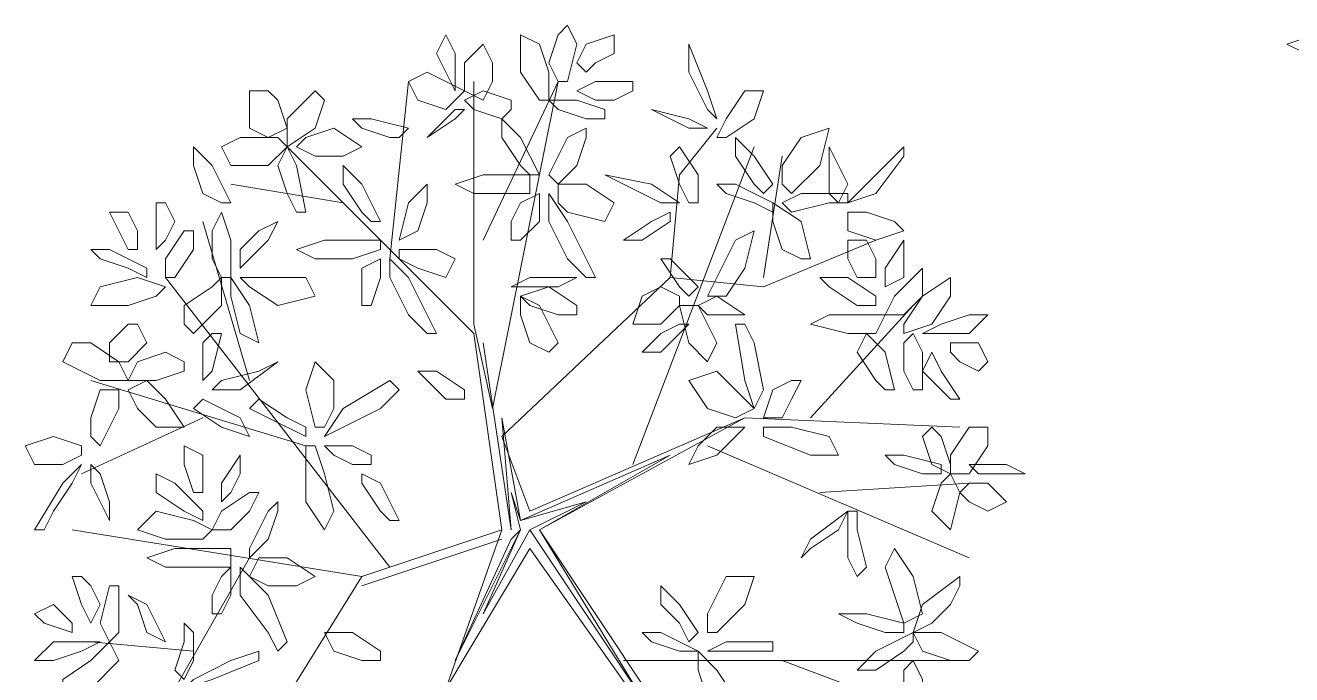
# Model space of a CAD drawing. Header units: millimetres. Extents: x 2576 to 2719, y 1757 to 1977.
# Drawn here: x 2658.679 to 2662.505, y 1817.991 to 1819.954 of the extents above; entities that cross this region are included whole.
import ezdxf

# ---------------------------------------------------------------- set-up
doc = ezdxf.new("R2010")
doc.units = ezdxf.units.MM
doc.layers.add('PDF_0', color=7, linetype='Continuous')

msp = doc.modelspace()

# ---------------------------------------------------------------- linework, layer by layer
at = {"layer": 'PDF_0', "lineweight": 9}
for points in [[(2660.2601, 1819.841), (2660.2884, 1819.9257), (2660.3166, 1819.954), (2660.3448, 1819.8975), (2660.3166, 1819.7845), (2660.2884, 1819.7845)], [(2659.9777, 1819.7563), (2659.9777, 1819.7845), (2659.9777, 1819.8692), (2659.9495, 1819.9257), (2659.9212, 1819.8692), (2659.9495, 1819.8128)], [(2660.2601, 1819.728), (2660.2319, 1819.728), (2660.1754, 1819.8128), (2660.1754, 1819.9257), (2660.2319, 1819.8975), (2660.2601, 1819.8128)], [(2660.3731, 1819.8128), (2660.3448, 1819.841), (2660.3731, 1819.8975), (2660.4578, 1819.9257), (2660.4578, 1819.8692), (2660.4013, 1819.841)], [(2662.6887, 1819.8692), (2662.6605, 1819.9257), (2662.5758, 1819.9257), (2662.491, 1819.8975), (2662.5475, 1819.8692), (2662.6322, 1819.8692)], [(2660.0624, 1819.728), (2660.006, 1819.7563), (2660.006, 1819.841), (2660.0624, 1819.8975), (2660.0907, 1819.841), (2660.0907, 1819.7845)], [(2660.6837, 1819.8128), (2660.7402, 1819.6998), (2660.7684, 1819.6716), (2660.7402, 1819.7563), (2660.6837, 1819.8975), (2660.6837, 1819.8692)], [(2659.9495, 1819.6998), (2659.8648, 1819.728), (2659.8365, 1819.7845), (2659.893, 1819.8128), (2660.006, 1819.7563), (2659.9777, 1819.728)], [(2659.4412, 1819.728), (2659.4694, 1819.6433), (2659.4129, 1819.6151), (2659.3564, 1819.6433), (2659.3564, 1819.7563), (2659.4129, 1819.7563)], [(2659.5541, 1819.7563), (2659.5824, 1819.728), (2659.5541, 1819.6433), (2659.4694, 1819.5868), (2659.4694, 1819.6716), (2659.5259, 1819.728)], [(2660.1189, 1819.6716), (2660.0342, 1819.6998), (2660.006, 1819.728), (2660.0624, 1819.7563), (2660.1472, 1819.728), (2660.1472, 1819.6998)], [(2660.4578, 1819.728), (2660.4013, 1819.728), (2660.3448, 1819.7563), (2660.4013, 1819.7845), (2660.5143, 1819.7845), (2660.5143, 1819.7563)], [(2660.7684, 1819.6151), (2660.7967, 1819.6151), (2660.8814, 1819.6716), (2660.9096, 1819.7563), (2660.8531, 1819.7563), (2660.7967, 1819.6716)], [(2660.3731, 1819.6716), (2660.2884, 1819.6998), (2660.2601, 1819.728), (2660.3448, 1819.728), (2660.4296, 1819.6998), (2660.4296, 1819.6716)], [(2659.9212, 1819.6433), (2659.893, 1819.6151), (2659.9777, 1819.6716), (2660.006, 1819.6998), (2659.9777, 1819.6998)], [(2660.6272, 1819.6716), (2660.5708, 1819.6998), (2660.6837, 1819.6716), (2660.7402, 1819.6433), (2660.6837, 1819.6433)], [(2659.4976, 1819.5868), (2659.5259, 1819.6151), (2659.6106, 1819.6433), (2659.6953, 1819.5868), (2659.6388, 1819.5586), (2659.5541, 1819.5586)], [(2659.78, 1819.6151), (2659.6953, 1819.6433), (2659.6671, 1819.6716), (2659.7236, 1819.6716), (2659.8365, 1819.6433), (2659.8083, 1819.6151)], [(2660.1754, 1819.5304), (2660.1189, 1819.6151), (2660.1189, 1819.6716), (2660.1754, 1819.6151), (2660.2319, 1819.5021), (2660.2036, 1819.5021)], [(2660.3448, 1819.5304), (2660.3731, 1819.6151), (2660.3731, 1819.6433), (2660.3166, 1819.6151), (2660.2601, 1819.5021), (2660.2884, 1819.4739)], [(2660.9661, 1819.4739), (2660.9943, 1819.4457), (2661.0791, 1819.5304), (2661.1073, 1819.6433), (2661.0226, 1819.6151), (2660.9661, 1819.5304)], [(2659.3282, 1819.6151), (2659.4412, 1819.6151), (2659.4694, 1819.5868), (2659.4129, 1819.5304), (2659.3, 1819.5304), (2659.2717, 1819.5868)], [(2660.8814, 1819.4739), (2660.8249, 1819.5586), (2660.8249, 1819.6151), (2660.8814, 1819.5586), (2660.9379, 1819.4739), (2660.9096, 1819.4457)], [(2659.2152, 1819.4457), (2659.187, 1819.5304), (2659.187, 1819.5868), (2659.2435, 1819.5304), (2659.3, 1819.4174), (2659.2717, 1819.4174)], [(2659.4694, 1819.4457), (2659.4412, 1819.5304), (2659.4694, 1819.5868), (2659.4976, 1819.5304), (2659.5259, 1819.3892), (2659.4976, 1819.3892)], [(2660.6837, 1819.4174), (2660.7119, 1819.4174), (2660.7119, 1819.5021), (2660.6555, 1819.5868), (2660.6272, 1819.5586), (2660.6555, 1819.4739)], [(2661.1073, 1819.5304), (2661.1073, 1819.5868), (2661.1638, 1819.4739), (2661.1355, 1819.4174), (2661.1073, 1819.4457)], [(2661.2767, 1819.5304), (2661.192, 1819.4457), (2661.1638, 1819.4174), (2661.2485, 1819.4457), (2661.3332, 1819.5586), (2661.3332, 1819.5868)], [(2659.6953, 1819.3892), (2659.6388, 1819.4739), (2659.6388, 1819.5304), (2659.6953, 1819.4739), (2659.7518, 1819.3609), (2659.7236, 1819.3609)], [(2660.1472, 1819.4457), (2660.0342, 1819.4457), (2659.9777, 1819.4739), (2660.0624, 1819.5021), (2660.2036, 1819.5021), (2660.2036, 1819.4457)], [(2660.486, 1819.4739), (2660.4296, 1819.5021), (2660.5708, 1819.4739), (2660.6555, 1819.4174), (2660.599, 1819.4174)], [(2659.8648, 1819.3327), (2659.8083, 1819.3045), (2659.8365, 1819.4174), (2659.893, 1819.4739), (2659.893, 1819.4174)], [(2660.2884, 1819.4174), (2660.2884, 1819.4739), (2660.3731, 1819.4739), (2660.4578, 1819.4174), (2660.4296, 1819.3609), (2660.3166, 1819.3892)], [(2660.8814, 1819.4174), (2660.7967, 1819.4457), (2660.7684, 1819.4739), (2660.8249, 1819.4739), (2660.9379, 1819.4174), (2660.9379, 1819.3892)], [(2659.1305, 1819.3609), (2659.1023, 1819.3045), (2659.074, 1819.2762), (2659.074, 1819.3327), (2659.074, 1819.4174), (2659.1023, 1819.4174)], [(2660.1472, 1819.3045), (2660.1754, 1819.3045), (2660.2319, 1819.3609), (2660.2319, 1819.4457), (2660.1754, 1819.4174), (2660.1472, 1819.3609)], [(2660.3166, 1819.248), (2660.2601, 1819.3609), (2660.2601, 1819.4457), (2660.3166, 1819.3609), (2660.4013, 1819.1915), (2660.3731, 1819.1915)], [(2660.9661, 1819.2762), (2660.9379, 1819.3609), (2660.9379, 1819.4174), (2661.0226, 1819.3609), (2661.0508, 1819.248), (2661.0226, 1819.248)], [(2661.1073, 1819.4174), (2660.9943, 1819.3892), (2660.9661, 1819.4174), (2661.0226, 1819.4457), (2661.1638, 1819.4457), (2661.1638, 1819.4174)], [(2659.0176, 1819.2762), (2658.9893, 1819.2762), (2658.9611, 1819.3327), (2658.9329, 1819.3892), (2658.9893, 1819.3892), (2659.0176, 1819.3327)], [(2659.2435, 1819.248), (2659.2435, 1819.3327), (2659.2717, 1819.3892), (2659.3, 1819.3045), (2659.3, 1819.1915), (2659.2717, 1819.1915)], [(2660.5425, 1819.3045), (2660.6272, 1819.3609), (2660.6272, 1819.3892), (2660.5708, 1819.3609), (2660.486, 1819.3045), (2660.5143, 1819.3045)], [(2661.1638, 1819.3892), (2661.1638, 1819.3327), (2661.2485, 1819.3045), (2661.3332, 1819.3327), (2661.305, 1819.3609), (2661.2203, 1819.3892)], [(2659.3282, 1819.2762), (2659.3282, 1819.2197), (2659.4129, 1819.3045), (2659.4412, 1819.3609), (2659.3847, 1819.3327)], [(2659.187, 1819.2762), (2659.1305, 1819.1915), (2659.1023, 1819.1915), (2659.1023, 1819.248), (2659.1588, 1819.3327), (2659.187, 1819.3327)], [(2659.6671, 1819.248), (2659.5541, 1819.248), (2659.4976, 1819.2762), (2659.5824, 1819.3045), (2659.7518, 1819.3045), (2659.7518, 1819.2762)], [(2660.7402, 1819.135), (2660.7967, 1819.135), (2660.8531, 1819.2197), (2660.8814, 1819.3327), (2660.8249, 1819.3045), (2660.7684, 1819.1915)], [(2661.2485, 1819.1915), (2661.192, 1819.1915), (2661.1638, 1819.248), (2661.1638, 1819.3045), (2661.2203, 1819.3045), (2661.2485, 1819.248)], [(2661.3332, 1819.248), (2661.3332, 1819.3045), (2661.2767, 1819.2197), (2661.2767, 1819.1633), (2661.3332, 1819.1915)], [(2658.9893, 1819.2197), (2658.9046, 1819.248), (2658.8764, 1819.2762), (2658.9329, 1819.2762), (2659.0458, 1819.2197), (2659.0458, 1819.1915)], [(2659.8083, 1819.248), (2659.8083, 1819.2762), (2659.9212, 1819.2762), (2659.9777, 1819.248), (2659.9495, 1819.1915), (2659.8648, 1819.2197)], [(2659.6953, 1819.1068), (2659.7236, 1819.1068), (2659.7518, 1819.1915), (2659.7518, 1819.248), (2659.6953, 1819.2197), (2659.6953, 1819.1633)], [(2659.8365, 1819.0785), (2659.78, 1819.1915), (2659.78, 1819.248), (2659.8365, 1819.1915), (2659.9212, 1819.0221), (2659.893, 1819.0221)], [(2660.6555, 1819.2197), (2660.7119, 1819.1633), (2660.6837, 1819.135), (2660.6555, 1819.1633), (2660.599, 1819.248), (2660.6272, 1819.248)], [(2659.1023, 1819.1633), (2659.074, 1819.135), (2658.9893, 1819.1068), (2658.8764, 1819.1068), (2658.9046, 1819.1633), (2659.0176, 1819.1915)], [(2659.1588, 1819.1068), (2659.2435, 1819.1633), (2659.2717, 1819.1915), (2659.2717, 1819.1068), (2659.187, 1819.0221), (2659.1588, 1819.0503)], [(2659.3282, 1819.0221), (2659.3847, 1818.9938), (2659.3564, 1819.1068), (2659.3, 1819.1915), (2659.3, 1819.135)], [(2659.3282, 1819.1915), (2659.3564, 1819.1633), (2659.4412, 1819.1068), (2659.5541, 1819.135), (2659.5259, 1819.1915), (2659.4129, 1819.1915)], [(2660.2884, 1819.1633), (2660.3448, 1819.1915), (2660.2036, 1819.1915), (2660.1472, 1819.1633), (2660.1754, 1819.1633)], [(2661.192, 1819.1068), (2661.1073, 1819.1633), (2661.0791, 1819.1915), (2661.1638, 1819.1915), (2661.2485, 1819.135), (2661.2485, 1819.1068)], [(2661.3897, 1819.135), (2661.3332, 1819.0785), (2661.2767, 1819.0785), (2661.305, 1819.135), (2661.3897, 1819.2197), (2661.3897, 1819.1915)], [(2661.3332, 1819.0221), (2661.3332, 1819.0503), (2661.3897, 1819.135), (2661.4744, 1819.1915), (2661.4744, 1819.135), (2661.4179, 1819.0503)], [(2660.2884, 1819.0785), (2660.2036, 1819.1068), (2660.1754, 1819.135), (2660.2601, 1819.1633), (2660.3448, 1819.1068), (2660.3448, 1819.0785)], [(2660.6555, 1819.135), (2660.6555, 1819.1068), (2660.599, 1819.0503), (2660.5143, 1819.0503), (2660.5425, 1819.135), (2660.599, 1819.1633)], [(2660.2036, 1818.9938), (2660.1754, 1819.0785), (2660.1754, 1819.135), (2660.2319, 1819.1068), (2660.2884, 1818.9938), (2660.2601, 1818.9656)], [(2660.7402, 1819.0503), (2660.7684, 1818.9938), (2660.7402, 1818.9373), (2660.6837, 1818.9938), (2660.6555, 1819.1068), (2660.7119, 1819.1068)], [(2660.7967, 1819.0785), (2660.8531, 1819.0785), (2660.7684, 1819.135), (2660.7119, 1819.1068), (2660.7402, 1819.0785)], [(2661.2767, 1819.0785), (2661.2485, 1819.0221), (2661.1638, 1819.0221), (2661.0508, 1819.0503), (2661.1073, 1819.0785), (2661.2203, 1819.0785)], [(2661.4462, 1819.0503), (2661.5309, 1819.0785), (2661.5874, 1819.0785), (2661.5309, 1819.0221), (2661.4179, 1819.0221), (2661.3897, 1819.0221)], [(2659.0458, 1818.9938), (2658.9893, 1818.9373), (2658.9329, 1818.9373), (2658.9329, 1818.9938), (2658.9893, 1819.0503), (2659.0176, 1819.0503)], [(2660.6837, 1819.0503), (2660.6555, 1819.0503), (2660.599, 1819.0221), (2660.5425, 1818.9656), (2660.599, 1818.9656), (2660.6555, 1819.0221)], [(2660.8814, 1818.9938), (2660.9096, 1818.8526), (2660.8814, 1818.7961), (2660.8531, 1818.8809), (2660.8249, 1819.0503), (2660.8531, 1819.0503)], [(2658.8764, 1818.9938), (2658.9611, 1818.9373), (2658.9893, 1818.8809), (2658.9046, 1818.8809), (2658.7917, 1818.9373), (2658.8199, 1818.9938)], [(2659.2152, 1818.9938), (2659.2152, 1818.9091), (2659.2152, 1818.8809), (2659.2435, 1818.9091), (2659.2717, 1819.0221), (2659.2435, 1819.0221)], [(2661.2485, 1818.8809), (2661.192, 1818.9656), (2661.2203, 1819.0221), (2661.2767, 1818.9656), (2661.305, 1818.8526), (2661.2767, 1818.8526)], [(2661.3332, 1818.9091), (2661.3332, 1818.9938), (2661.3615, 1819.0221), (2661.3897, 1818.9656), (2661.3897, 1818.8526), (2661.3615, 1818.8526)], [(2661.4744, 1818.9656), (2661.4744, 1818.9938), (2661.5591, 1818.9938), (2661.5874, 1818.9373), (2661.5591, 1818.9091), (2661.5027, 1818.9373)], [(2659.1588, 1818.9373), (2659.1588, 1818.9091), (2659.074, 1818.8809), (2658.9893, 1818.8809), (2659.0176, 1818.9373), (2659.1023, 1818.9656)], [(2661.4462, 1818.8526), (2661.3897, 1818.9091), (2661.4179, 1818.9656), (2661.4462, 1818.9091), (2661.5027, 1818.8244), (2661.4744, 1818.8244)], [(2659.3847, 1818.9091), (2659.4412, 1818.9373), (2659.3282, 1818.8526), (2659.2435, 1818.8526), (2659.2717, 1818.8809)], [(2659.5824, 1818.7397), (2659.5541, 1818.7397), (2659.5259, 1818.8526), (2659.5541, 1818.9373), (2659.6106, 1818.8809), (2659.6106, 1818.7961)], [(2658.9893, 1818.8526), (2659.0458, 1818.8809), (2659.1023, 1818.8244), (2659.1588, 1818.7397), (2659.074, 1818.7397), (2659.0176, 1818.7961)], [(2659.7518, 1818.7961), (2659.6388, 1818.7397), (2659.5824, 1818.7114), (2659.6388, 1818.7961), (2659.78, 1818.8809), (2659.8083, 1818.8526)], [(2659.9495, 1818.8244), (2659.893, 1818.8809), (2659.8648, 1818.9091), (2659.9212, 1818.9091), (2660.006, 1818.8526), (2660.006, 1818.8244)], [(2660.8814, 1818.7961), (2660.8249, 1818.7679), (2660.7402, 1818.7961), (2660.6837, 1818.8809), (2660.7684, 1818.9091), (2660.8249, 1818.8526)], [(2661.0226, 1818.8809), (2660.9943, 1818.8809), (2660.9379, 1818.8526), (2660.9096, 1818.7679), (2660.9661, 1818.7679), (2660.9943, 1818.8244)], [(2658.8764, 1818.7679), (2658.9046, 1818.8526), (2658.9611, 1818.8526), (2658.9611, 1818.7961), (2658.9046, 1818.6832), (2658.8764, 1818.7114)], [(2659.2152, 1818.8244), (2659.187, 1818.7961), (2659.2717, 1818.7397), (2659.3564, 1818.7114), (2659.3282, 1818.7679), (2659.2717, 1818.7961)], [(2659.4694, 1818.7679), (2659.3847, 1818.8244), (2659.3564, 1818.7961), (2659.4129, 1818.7679), (2659.5259, 1818.7114), (2659.5259, 1818.7397)], [(2660.7684, 1818.7397), (2660.7119, 1818.6832), (2660.6837, 1818.6267), (2660.7684, 1818.6549), (2660.8531, 1818.7397), (2660.8249, 1818.7397)], [(2660.9943, 1818.7397), (2661.1073, 1818.7114), (2661.1355, 1818.6549), (2661.0508, 1818.6549), (2660.9096, 1818.7114), (2660.9096, 1818.7397)], [(2661.4462, 1818.7114), (2661.4744, 1818.6267), (2661.4744, 1818.5985), (2661.4179, 1818.6267), (2661.3897, 1818.7114), (2661.4179, 1818.7397)], [(2661.4744, 1818.6549), (2661.5309, 1818.7397), (2661.5874, 1818.7397), (2661.5874, 1818.6832), (2661.5309, 1818.5985), (2661.4744, 1818.5985)], [(2658.8481, 1818.6549), (2658.8481, 1818.6832), (2658.7634, 1818.7114), (2658.6787, 1818.6832), (2658.7069, 1818.6267), (2658.7917, 1818.6267)], [(2659.2152, 1818.542), (2659.187, 1818.542), (2659.1588, 1818.6267), (2659.1588, 1818.6832), (2659.2152, 1818.6549), (2659.2152, 1818.5985)], [(2659.3282, 1818.5985), (2659.3282, 1818.6549), (2659.2717, 1818.5702), (2659.2717, 1818.5137), (2659.3, 1818.542)], [(2659.5824, 1818.5985), (2659.6106, 1818.4855), (2659.5824, 1818.429), (2659.5259, 1818.5137), (2659.5259, 1818.6832), (2659.5541, 1818.6832)], [(2659.7236, 1818.6267), (2659.7236, 1818.6549), (2659.6671, 1818.6832), (2659.5824, 1818.6832), (2659.6106, 1818.6549), (2659.6671, 1818.6267)], [(2661.3897, 1818.5985), (2661.305, 1818.6267), (2661.2767, 1818.6549), (2661.3332, 1818.6549), (2661.4462, 1818.6267), (2661.4462, 1818.5985)], [(2658.7634, 1818.4855), (2658.8199, 1818.5702), (2658.8481, 1818.6267), (2658.7917, 1818.5702), (2658.7069, 1818.429), (2658.7352, 1818.429)], [(2658.9329, 1818.5137), (2658.9046, 1818.5985), (2658.8764, 1818.6267), (2658.8764, 1818.5702), (2658.9329, 1818.4573), (2658.9329, 1818.4855)], [(2661.5309, 1818.6267), (2661.5591, 1818.5985), (2661.6156, 1818.5985), (2661.7003, 1818.5985), (2661.6439, 1818.6267), (2661.5874, 1818.6267)], [(2659.1588, 1818.4855), (2659.074, 1818.542), (2659.074, 1818.5985), (2659.1305, 1818.5702), (2659.2152, 1818.4855), (2659.2152, 1818.4573)], [(2659.7518, 1818.4855), (2659.6953, 1818.5702), (2659.6953, 1818.5985), (2659.7518, 1818.5702), (2659.8083, 1818.4573), (2659.78, 1818.4573)], [(2661.4179, 1818.4855), (2661.4462, 1818.5702), (2661.4744, 1818.5985), (2661.5027, 1818.542), (2661.4744, 1818.429), (2661.4462, 1818.4573)], [(2661.5027, 1818.542), (2661.5309, 1818.5702), (2661.5874, 1818.5702), (2661.6439, 1818.5137), (2661.5874, 1818.4855), (2661.5309, 1818.5137)], [(2659.3564, 1818.4855), (2659.3, 1818.429), (2659.2435, 1818.429), (2659.2717, 1818.4855), (2659.3564, 1818.542), (2659.3847, 1818.542)], [(2659.4129, 1818.4008), (2659.4412, 1818.4855), (2659.4412, 1818.5137), (2659.4129, 1818.4855), (2659.3564, 1818.3725), (2659.3564, 1818.3443)], [(2659.2435, 1818.429), (2659.2152, 1818.4008), (2659.1023, 1818.4008), (2659.0176, 1818.429), (2659.074, 1818.4855), (2659.187, 1818.4573)], [(2661.1355, 1818.429), (2661.1638, 1818.4855), (2661.0508, 1818.4008), (2661.0226, 1818.3443), (2661.0508, 1818.3725)], [(2661.192, 1818.429), (2661.2203, 1818.3161), (2661.192, 1818.2878), (2661.1638, 1818.3443), (2661.1638, 1818.4855), (2661.192, 1818.4855)], [(2659.2152, 1818.3161), (2659.1023, 1818.3161), (2659.0458, 1818.3443), (2659.1305, 1818.3725), (2659.3, 1818.3725), (2659.3, 1818.3161)], [(2659.3564, 1818.2878), (2659.3847, 1818.3443), (2659.4694, 1818.3443), (2659.5541, 1818.2878), (2659.4976, 1818.2596), (2659.4129, 1818.2596)], [(2661.3332, 1818.1466), (2661.3897, 1818.1749), (2661.3615, 1818.2878), (2661.305, 1818.3725), (2661.2767, 1818.3161), (2661.305, 1818.2313)], [(2659.2435, 1818.1749), (2659.2717, 1818.1749), (2659.3, 1818.2313), (2659.3, 1818.3161), (2659.2717, 1818.2878), (2659.2435, 1818.2313)], [(2659.4129, 1818.1184), (2659.3282, 1818.2313), (2659.3282, 1818.3161), (2659.4129, 1818.2313), (2659.4694, 1818.0901), (2659.4412, 1818.0619)], [(2658.8764, 1818.2596), (2658.9046, 1818.2031), (2658.8764, 1818.1466), (2658.8481, 1818.2031), (2658.8199, 1818.2878), (2658.8481, 1818.2878)], [(2660.7402, 1818.1184), (2660.7684, 1818.1184), (2660.8531, 1818.2031), (2660.8814, 1818.2878), (2660.7967, 1818.2878), (2660.7402, 1818.1749)], [(2661.4744, 1818.2031), (2661.4179, 1818.1466), (2661.3615, 1818.1184), (2661.3897, 1818.2031), (2661.5027, 1818.2878), (2661.5027, 1818.2596)], [(2658.9611, 1818.2031), (2658.9611, 1818.1184), (2658.9329, 1818.0901), (2658.9046, 1818.1466), (2658.9329, 1818.2596), (2658.9611, 1818.2596)], [(2659.0458, 1818.1184), (2659.1023, 1818.0901), (2659.0458, 1818.2031), (2658.9893, 1818.2313), (2659.0176, 1818.2031)], [(2660.6555, 1818.1466), (2660.599, 1818.2031), (2660.599, 1818.2596), (2660.6555, 1818.2031), (2660.7119, 1818.1184), (2660.6837, 1818.0901)], [(2658.8199, 1818.1466), (2658.8199, 1818.1184), (2658.7352, 1818.1466), (2658.7069, 1818.1749), (2658.7634, 1818.2031), (2658.7917, 1818.1749)], [(2661.2767, 1818.1184), (2661.192, 1818.1466), (2661.1355, 1818.1749), (2661.2203, 1818.1749), (2661.3332, 1818.1466), (2661.3332, 1818.1184)], [(2659.1588, 1818.0901), (2659.1305, 1818.0054), (2659.1588, 1817.9772), (2659.187, 1818.0337), (2659.187, 1818.1184), (2659.1588, 1818.1466)], [(2659.6953, 1818.0337), (2659.6106, 1818.0619), (2659.5824, 1818.1184), (2659.6671, 1818.1184), (2659.7518, 1818.0619), (2659.7518, 1818.0337)], [(2660.6555, 1818.0619), (2660.7119, 1818.0619), (2660.599, 1818.1184), (2660.5425, 1818.1184), (2660.5708, 1818.0901)], [(2661.3332, 1818.0619), (2661.2485, 1818.0054), (2661.192, 1818.0054), (2661.2485, 1818.0619), (2661.3615, 1818.1184), (2661.3615, 1818.0901)], [(2661.4744, 1818.0337), (2661.3897, 1818.0619), (2661.3615, 1818.1184), (2661.4462, 1818.1184), (2661.5591, 1818.0619), (2661.5309, 1818.0337)], [(2658.8481, 1818.0619), (2658.7634, 1818.0337), (2658.7069, 1818.0337), (2658.7634, 1818.0901), (2658.8764, 1818.0901), (2658.9046, 1818.0901)], [(2658.9329, 1818.0901), (2658.9611, 1818.0337), (2658.8764, 1817.9489), (2658.7917, 1817.9207), (2658.7917, 1817.9772), (2658.8764, 1818.0337)], [(2660.8814, 1818.0619), (2660.7684, 1818.0619), (2660.7402, 1818.0619), (2660.7967, 1818.0901), (2660.9379, 1818.0901), (2660.9379, 1818.0619)], [(2659.3, 1818.0337), (2659.187, 1817.9772), (2659.1588, 1817.9489), (2659.2435, 1817.9772), (2659.3847, 1818.0337), (2659.3847, 1818.0619)], [(2660.7402, 1817.9207), (2660.7119, 1818.0054), (2660.7119, 1818.0619), (2660.7684, 1818.0054), (2660.8249, 1817.9207), (2660.7967, 1817.8925)], [(2661.3897, 1817.9772), (2661.3897, 1817.8925), (2661.3615, 1817.8642), (2661.3332, 1817.9207), (2661.3332, 1818.0054), (2661.3615, 1818.0337)]]:
    msp.add_lwpolyline(points, close=True, dxfattribs=at)
for points in [[(2659.78, 1819.248), (2659.8365, 1819.7845)], [(2660.0624, 1819.3045), (2660.2884, 1819.7845), (2660.0907, 1818.7961), (2660.0342, 1819.0503), (2660.0342, 1819.7845)], [(2660.7684, 1819.6433), (2660.6555, 1819.5021), (2660.6272, 1819.1915), (2660.9096, 1819.1633), (2661.2485, 1819.3045)], [(2661.2203, 1817.4971), (2660.9379, 1817.5818), (2660.7684, 1817.836), (2660.5425, 1817.8925), (2660.2036, 1818.3725), (2659.9495, 1817.9489), (2660.1189, 1818.429), (2660.0342, 1819.0221), (2659.4694, 1819.5868)], [(2660.5143, 1818.6267), (2660.8814, 1819.5868)], [(2660.9096, 1819.1915), (2660.9661, 1819.5586)], [(2659.6388, 1819.4174), (2659.3, 1819.4739)], [(2659.3564, 1818.8809), (2659.2152, 1819.3609)], [(2659.78, 1818.3161), (2659.1023, 1819.1915)], [(2660.0624, 1818.9938), (2660.1472, 1818.429), (2660.1189, 1818.7679), (2660.1754, 1818.4573), (2660.6272, 1818.6549), (2660.2319, 1818.429), (2660.8531, 1818.7679), (2660.2036, 1818.4855), (2660.1189, 1818.7114), (2660.6272, 1819.1915)], [(2661.0508, 1818.7679), (2661.3615, 1819.1068)], [(2659.5259, 1818.6832), (2658.8764, 1818.8809)], [(2659.2152, 1818.7679), (2658.8481, 1818.5985)], [(2660.8531, 1818.7679), (2661.5027, 1818.7397)], [(2660.7402, 1818.6832), (2661.5309, 1818.3443)], [(2661.0791, 1818.542), (2661.5309, 1818.5702)], [(2660.2036, 1818.429), (2660.0624, 1818.1749), (2660.1754, 1818.429), (2659.9777, 1818.0337), (2660.1472, 1818.4008), (2660.1754, 1818.429), (2660.1472, 1818.542), (2660.1754, 1818.4573), (2660.3731, 1818.5137), (2660.2036, 1818.429), (2660.5425, 1817.9207), (2660.2319, 1818.429), (2660.5708, 1817.9207), (2660.7684, 1817.836)], [(2658.8199, 1818.429), (2659.6953, 1818.2878), (2659.187, 1817.4689)], [(2660.1189, 1818.429), (2659.6953, 1818.2878)], [(2660.1189, 1818.4008), (2659.6953, 1818.2596)], [(2659.3564, 1818.3443), (2659.0176, 1817.7513)], [(2659.187, 1818.0619), (2658.8764, 1818.0901)], [(2660.486, 1818.0337), (2661.5027, 1818.0337)], [(2660.9661, 1818.0337), (2661.4179, 1817.8642)]]:
    msp.add_lwpolyline(points, dxfattribs=at)

doc.saveas('drawing.dxf')
